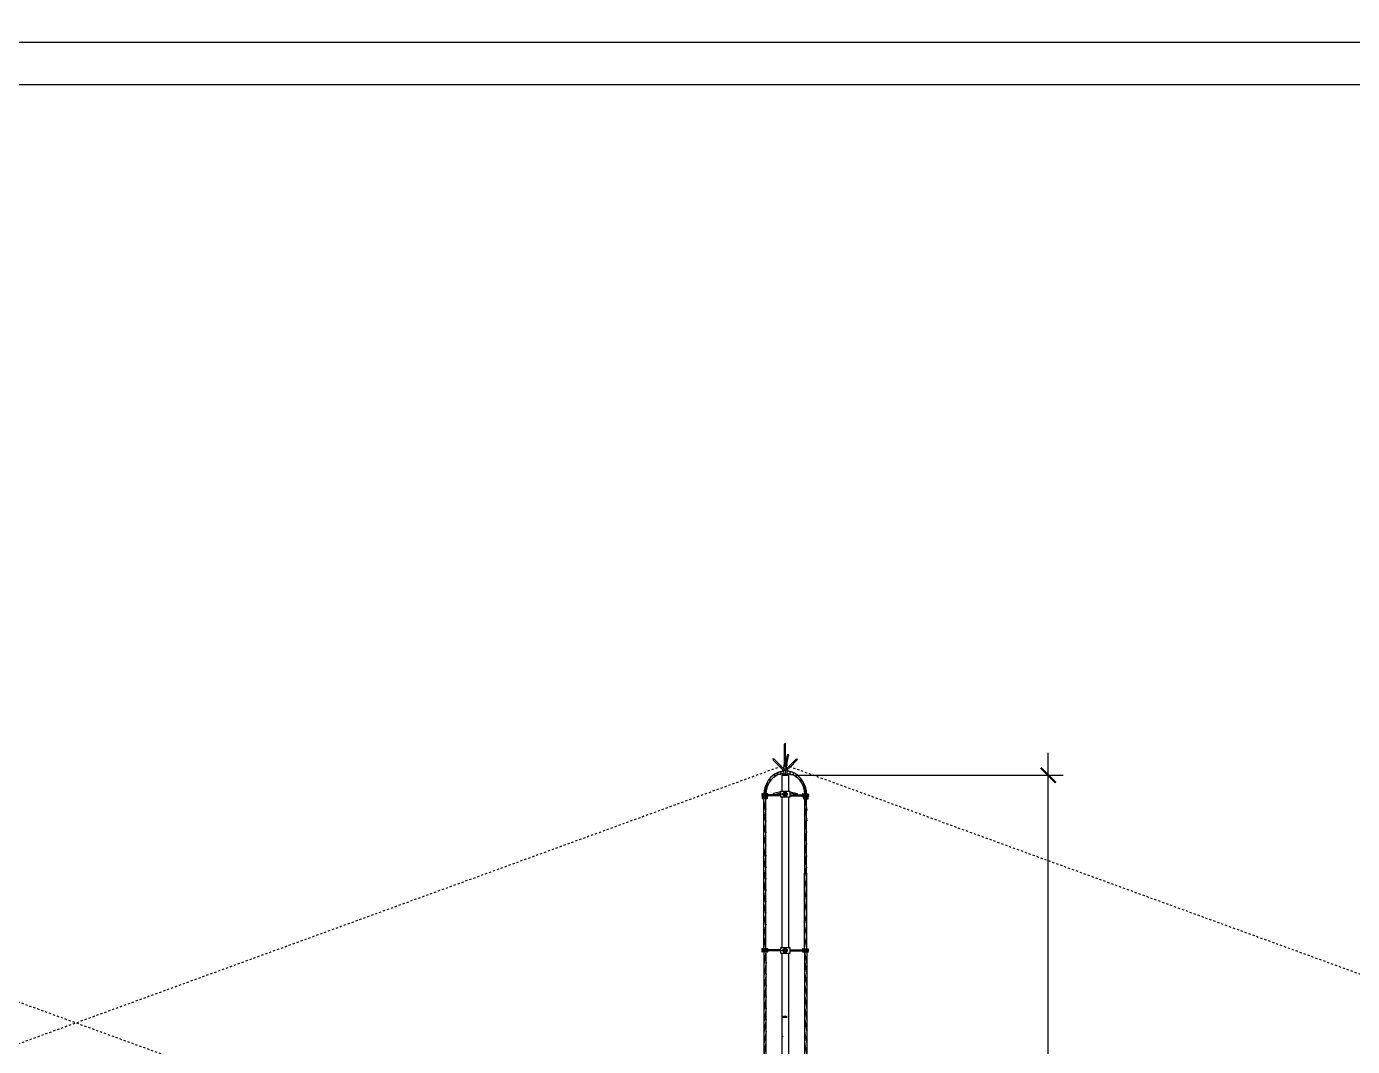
# Model space of a CAD drawing. Header units: millimetres. Extents: x -9869 to 940, y 100 to 694.
# Drawn here: x 429.9 to 493.4, y 250.7 to 299.6 of the extents above; entities that cross this region are included whole.
import ezdxf

# ---------------------------------------------------------------- set-up
doc = ezdxf.new("R2010")
doc.units = ezdxf.units.MM
doc.linetypes.add('DASHDOT2', pattern=[0.5, 0.25, -0.125, 0, -0.125])
doc.linetypes.add('DASHED', pattern=[0.75, 0.5, -0.25])
for name, color, linetype in [('_incêndio 240', 240, 'Continuous'), ('BSBAS--LC--', 1, 'DASHDOT2'), ('PAREDES', 7, 'Continuous')]:
    doc.layers.add(name, color=color, linetype=linetype)

# ---------------------------------------------------------------- blocks, each defined once
blk = doc.blocks.new('*X169')
at = {"color": 0}
for p, q in [((221.64, 187.65), (221.66, 187.65)), ((221.64, 187.62), (221.7, 187.62)), ((221.64, 187.58), (221.76, 187.58)), ((221.64, 187.54), (222.58, 187.54)), ((221.64, 187.5), (222.58, 187.5)), ((221.64, 187.47), (222.58, 187.47)), ((221.64, 187.43), (222.58, 187.43)), ((221.64, 187.39), (222.58, 187.39)), ((221.97, 187.58), (222.25, 187.58)), ((222.03, 187.62), (222.19, 187.62)), ((222.07, 187.65), (222.15, 187.65)), ((222.1, 187.69), (222.12, 187.69)), ((222.46, 187.58), (222.58, 187.58)), ((222.52, 187.62), (222.58, 187.62)), ((222.56, 187.65), (222.58, 187.65))]:
    blk.add_line(p, q, dxfattribs=at)
blk = doc.blocks.new('*X170')
at = {"color": 0, "linetype": 'ByBlock'}
for p, q in [((387.03, 152.6), (387.03, 152.67)), ((387.04, 152.6), (387.04, 152.67)), ((387.05, 152.6), (387.05, 152.67)), ((387.07, 152.6), (387.07, 152.67)), ((387.08, 152.6), (387.08, 152.67))]:
    blk.add_line(p, q, dxfattribs=at)
blk = doc.blocks.new('_ArchTick')
at = {"color": 0, "linetype": 'ByBlock', "const_width": 0.15}
blk.add_lwpolyline([(-0.5, -0.5), (0.5, 0.5)], dxfattribs=at)

msp = doc.modelspace()

# ---------------------------------------------------------------- linework, layer by layer
at = {"layer": '_incêndio 240'}
for p, q in [((466.159, 264.13), (466.159, 265.206)), ((466.217, 264.13), (466.217, 265.206)), ((465.932, 264.124), (465.62, 264.436)), ((465.979, 264.16), (465.661, 264.478)), ((465.932, 264.124), (466.097, 263.96)), ((466.138, 264.001), (465.972, 264.167)), ((466.13, 264.13), (466.246, 264.13)), ((466.13, 264.014), (466.13, 264.13)), ((466.215, 264.232), (466.301, 264.673)), ((466.236, 264.001), (466.402, 264.167)), ((466.273, 264.228), (466.245, 264.087)), ((466.245, 264.014), (466.245, 264.13)), ((466.273, 264.228), (466.358, 264.661)), ((466.442, 264.124), (466.277, 263.96)), ((466.396, 264.16), (466.713, 264.478)), ((466.442, 264.124), (466.754, 264.437)), ((465.458, 263.56), (465.459, 263.414)), ((465.683, 263.762), (465.662, 263.628)), ((465.828, 263.844), (465.807, 263.71)), ((465.991, 263.893), (465.969, 263.759)), ((466.034, 263.712), (466.346, 263.712)), ((466.034, 263.712), (466.034, 262.932)), ((466.071, 263.919), (466.071, 263.909)), ((466.087, 263.969), (466.072, 263.956)), ((466.072, 263.956), (466.072, 263.91)), ((466.076, 263.719), (466.076, 263.792)), ((466.294, 263.719), (466.076, 263.719)), ((466.13, 264.014), (466.245, 264.014)), ((466.186, 263.922), (466.186, 263.798)), ((466.287, 263.97), (466.3, 263.956)), ((466.294, 263.789), (466.294, 263.719)), ((466.3, 263.956), (466.3, 263.91)), ((466.346, 263.712), (466.346, 262.932)), ((466.405, 263.893), (466.426, 263.759)), ((466.567, 263.844), (466.589, 263.71)), ((466.712, 263.762), (466.734, 263.628)), ((466.937, 263.56), (466.936, 263.414)), ((465.364, 262.831), (465.082, 262.831)), ((465.364, 262.826), (465.082, 262.826)), ((465.275, 263.235), (465.209, 262.831)), ((465.352, 263.418), (465.302, 263.082)), ((465.97, 262.924), (465.631, 262.832)), ((465.631, 262.832), (465.644, 262.784)), ((465.644, 262.784), (465.97, 262.868)), ((465.962, 262.932), (465.962, 262.679)), ((466.045, 262.932), (465.962, 262.932)), ((466.188, 262.932), (466.035, 262.932)), ((466.092, 262.823), (466.056, 262.823)), ((466.056, 262.823), (466.084, 262.823)), ((466.056, 262.823), (466.056, 262.786)), ((466.056, 262.786), (466.056, 262.823)), ((466.062, 262.823), (466.062, 262.786)), ((466.069, 262.823), (466.069, 262.786)), ((466.075, 262.823), (466.075, 262.786)), ((466.081, 262.823), (466.081, 262.786)), ((466.084, 262.823), (466.092, 262.823)), ((466.086, 262.823), (466.086, 262.786)), ((466.136, 262.85), (466.092, 262.85)), ((466.092, 262.85), (466.092, 262.76)), ((466.137, 262.833), (466.092, 262.833)), ((466.138, 262.679), (466.138, 262.932)), ((466.188, 262.932), (466.188, 262.679)), ((466.358, 262.932), (466.188, 262.932)), ((466.238, 262.849), (466.286, 262.849)), ((466.238, 262.831), (466.286, 262.831)), ((466.239, 262.932), (466.239, 262.679)), ((466.286, 262.849), (466.286, 262.759)), ((466.425, 262.932), (466.358, 262.932)), ((466.425, 262.679), (466.425, 262.932)), ((466.425, 262.924), (466.765, 262.832)), ((466.751, 262.784), (466.425, 262.868)), ((466.765, 262.832), (466.751, 262.784)), ((467.031, 262.831), (467.314, 262.831)), ((467.031, 262.826), (467.314, 262.826)), ((467.044, 263.418), (467.094, 263.082)), ((467.12, 263.235), (467.186, 262.831)), ((465.082, 262.795), (465.364, 262.795)), ((465.097, 262.78), (465.082, 262.795)), ((465.097, 262.73), (465.082, 262.715)), ((465.082, 262.715), (465.364, 262.715)), ((465.364, 262.684), (465.082, 262.684)), ((465.364, 262.679), (465.082, 262.679)), ((465.349, 262.78), (465.098, 262.78)), ((465.349, 262.73), (465.098, 262.73)), ((465.171, 255.408), (465.173, 262.679)), ((465.266, 262.609), (465.171, 262.03)), ((465.184, 262.679), (465.173, 262.611)), ((465.275, 255.408), (465.266, 262.679)), ((465.349, 262.78), (465.364, 262.795)), ((465.97, 262.78), (465.349, 262.78)), ((465.97, 262.73), (465.349, 262.73)), ((465.349, 262.73), (465.364, 262.715)), ((465.962, 262.679), (466.045, 262.679)), ((466.034, 262.679), (466.034, 255.454)), ((466.035, 262.679), (466.188, 262.679)), ((466.056, 262.786), (466.092, 262.786)), ((466.137, 262.778), (466.092, 262.778)), ((466.092, 262.76), (466.137, 262.76)), ((466.188, 262.679), (466.358, 262.679)), ((466.286, 262.777), (466.238, 262.777)), ((466.286, 262.759), (466.238, 262.759)), ((466.346, 262.679), (466.346, 255.454)), ((466.358, 262.679), (466.425, 262.679)), ((466.425, 262.78), (467.046, 262.78)), ((466.425, 262.73), (467.046, 262.73)), ((467.314, 262.795), (467.031, 262.795)), ((467.046, 262.78), (467.031, 262.795)), ((467.046, 262.73), (467.031, 262.715)), ((467.314, 262.715), (467.031, 262.715)), ((467.031, 262.684), (467.314, 262.684)), ((467.031, 262.679), (467.314, 262.679)), ((467.046, 262.78), (467.297, 262.78)), ((467.046, 262.73), (467.297, 262.73)), ((467.12, 255.408), (467.129, 262.679)), ((467.129, 262.609), (467.224, 262.03)), ((467.211, 262.679), (467.222, 262.611)), ((467.224, 255.408), (467.222, 262.679)), ((467.299, 262.78), (467.314, 262.795)), ((467.299, 262.73), (467.314, 262.715)), ((465.266, 262.108), (465.171, 261.529)), ((465.266, 261.535), (465.173, 260.968)), ((467.129, 262.108), (467.224, 261.529)), ((467.129, 261.535), (467.222, 260.968)), ((465.271, 261.004), (465.173, 260.407)), ((467.124, 261.004), (467.222, 260.407)), ((465.266, 260.387), (465.173, 259.821)), ((467.13, 260.387), (467.222, 259.821)), ((465.271, 259.884), (465.171, 259.272)), ((467.12, 259.884), (467.22, 259.272)), ((465.27, 259.335), (465.169, 258.723)), ((467.118, 259.335), (467.218, 258.723)), ((465.268, 258.786), (465.167, 258.173)), ((467.116, 258.786), (467.216, 258.173)), ((465.266, 258.237), (465.165, 257.624)), ((467.114, 258.237), (467.214, 257.624)), ((465.262, 257.139), (465.161, 256.526)), ((465.264, 257.688), (465.163, 257.075)), ((467.11, 257.139), (467.211, 256.526)), ((467.112, 257.688), (467.212, 257.075)), ((465.26, 256.59), (465.159, 255.977)), ((467.108, 256.59), (467.209, 255.977)), ((465.258, 256.041), (465.157, 255.428)), ((467.106, 256.041), (467.207, 255.428)), ((465.364, 255.408), (465.082, 255.408)), ((465.364, 255.402), (465.082, 255.403)), ((465.082, 255.372), (465.364, 255.372)), ((465.097, 255.357), (465.082, 255.372)), ((465.097, 255.307), (465.082, 255.291)), ((465.082, 255.291), (465.364, 255.291)), ((465.364, 255.261), (465.082, 255.261)), ((465.364, 255.256), (465.082, 255.256)), ((465.349, 255.357), (465.098, 255.357)), ((465.349, 255.307), (465.098, 255.307)), ((465.171, 255.256), (465.171, 248.506)), ((465.269, 255.256), (465.171, 254.657)), ((465.177, 255.256), (465.171, 255.218)), ((465.275, 255.256), (465.275, 248.506)), ((465.349, 255.357), (465.364, 255.372)), ((465.97, 255.357), (465.349, 255.357)), ((465.97, 255.306), (465.349, 255.307)), ((465.349, 255.307), (465.364, 255.291)), ((465.962, 255.454), (465.962, 255.201)), ((466.045, 255.454), (465.962, 255.454)), ((465.962, 255.201), (466.045, 255.201)), ((466.034, 255.201), (466.034, 248.878)), ((466.188, 255.454), (466.035, 255.454)), ((466.035, 255.201), (466.188, 255.201)), ((466.092, 255.345), (466.056, 255.345)), ((466.056, 255.345), (466.084, 255.345)), ((466.056, 255.345), (466.056, 255.308)), ((466.056, 255.308), (466.056, 255.345)), ((466.092, 255.308), (466.056, 255.308)), ((466.062, 255.345), (466.062, 255.308)), ((466.069, 255.345), (466.069, 255.308)), ((466.075, 255.345), (466.075, 255.308)), ((466.081, 255.345), (466.081, 255.308)), ((466.084, 255.345), (466.092, 255.345)), ((466.086, 255.345), (466.086, 255.309)), ((466.092, 255.373), (466.092, 255.283)), ((466.136, 255.372), (466.092, 255.372)), ((466.137, 255.355), (466.092, 255.355)), ((466.137, 255.3), (466.092, 255.3)), ((466.092, 255.283), (466.137, 255.282)), ((466.137, 255.454), (466.24, 255.454)), ((466.138, 255.201), (466.138, 255.454)), ((466.188, 255.454), (466.188, 255.201)), ((466.358, 255.454), (466.188, 255.454)), ((466.188, 255.201), (466.358, 255.201)), ((466.238, 255.371), (466.286, 255.371)), ((466.238, 255.354), (466.286, 255.354)), ((466.286, 255.299), (466.238, 255.299)), ((466.286, 255.282), (466.238, 255.282)), ((466.239, 255.454), (466.239, 255.201)), ((466.286, 255.371), (466.286, 255.282)), ((466.346, 255.201), (466.346, 248.878)), ((466.425, 255.454), (466.358, 255.454)), ((466.358, 255.201), (466.425, 255.201)), ((466.425, 255.201), (466.425, 255.454)), ((466.425, 255.357), (467.046, 255.357)), ((466.425, 255.306), (467.046, 255.307)), ((467.031, 255.408), (467.314, 255.408)), ((467.031, 255.402), (467.314, 255.403)), ((467.314, 255.372), (467.031, 255.372)), ((467.046, 255.357), (467.031, 255.372)), ((467.046, 255.307), (467.031, 255.291)), ((467.314, 255.291), (467.031, 255.291)), ((467.031, 255.261), (467.314, 255.261)), ((467.031, 255.256), (467.314, 255.256)), ((467.046, 255.357), (467.297, 255.357)), ((467.046, 255.307), (467.297, 255.307)), ((467.12, 255.256), (467.12, 248.506)), ((467.126, 255.256), (467.224, 254.657)), ((467.218, 255.256), (467.224, 255.218)), ((467.224, 255.256), (467.224, 248.506)), ((467.299, 255.357), (467.314, 255.372)), ((467.299, 255.307), (467.314, 255.291)), ((465.289, 254.76), (465.189, 254.147)), ((467.138, 254.76), (467.238, 254.147)), ((465.287, 254.211), (465.187, 253.598)), ((467.136, 254.211), (467.236, 253.598)), ((465.285, 253.662), (465.185, 253.049)), ((467.134, 253.662), (467.234, 253.049)), ((465.283, 253.113), (465.183, 252.5)), ((467.132, 253.113), (467.232, 252.5)), ((465.279, 252.015), (465.179, 251.402)), ((465.281, 252.564), (465.181, 251.951)), ((467.128, 252.015), (467.228, 251.402)), ((467.13, 252.564), (467.23, 251.951)), ((465.277, 251.466), (465.177, 250.853)), ((467.126, 251.466), (467.226, 250.853)), ((465.275, 250.917), (465.175, 250.304)), ((467.124, 250.917), (467.224, 250.304))]:
    msp.add_line(p, q, dxfattribs=at)
at = {"layer": '_incêndio 240', "color": 253}
for p, q in [((478.789, 234.539), (478.789, 264.783)), ((466.703, 263.712), (479.503, 263.712))]:
    msp.add_line(p, q, dxfattribs=at)
at = {"layer": '_incêndio 240'}
for points in [[(466.217, 265.205), (466.187, 265.256), (466.157, 265.205)], [(466.358, 264.661), (466.301, 264.673), (466.339, 264.717)], [(465.62, 264.436), (465.661, 264.478), (465.605, 264.493)], [(466.754, 264.437), (466.713, 264.478), (466.769, 264.493)], [(465.331, 262.676), (465.331, 262.588), (465.102, 262.588), (465.102, 262.676)], [(467.064, 262.676), (467.064, 262.588), (467.293, 262.588), (467.293, 262.676)]]:
    msp.add_lwpolyline(points, close=True, dxfattribs=at)
for points in [[(465.713, 263.782), (465.757, 263.807), (465.795, 263.828), (465.829, 263.843), (465.858, 263.855), (465.884, 263.864), (465.908, 263.871), (465.929, 263.877), (465.949, 263.882), (465.969, 263.887), (465.988, 263.892), (466.006, 263.897), (466.024, 263.901), (466.041, 263.905), (466.057, 263.908), (466.073, 263.909), (466.087, 263.91)], [(466.095, 263.799), (466.069, 263.792), (466.047, 263.786), (466.028, 263.78), (466.011, 263.774), (465.997, 263.769), (465.985, 263.765), (465.974, 263.762), (465.964, 263.759), (465.954, 263.757), (465.944, 263.756), (465.932, 263.754), (465.918, 263.753), (465.902, 263.75), (465.882, 263.747), (465.857, 263.742), (465.827, 263.735)], [(466.13, 264.014), (466.127, 264.012)], [(466.247, 264.012), (466.245, 264.014)], [(466.3, 263.799), (466.326, 263.792), (466.349, 263.786), (466.368, 263.78), (466.384, 263.774), (466.398, 263.769), (466.411, 263.765), (466.422, 263.762), (466.432, 263.759), (466.442, 263.757), (466.452, 263.756), (466.463, 263.754), (466.477, 263.753), (466.493, 263.75), (466.514, 263.747), (466.538, 263.742), (466.568, 263.735)], [(466.682, 263.782), (466.639, 263.807), (466.6, 263.828), (466.567, 263.843), (466.537, 263.855), (466.511, 263.864), (466.488, 263.871), (466.466, 263.877), (466.446, 263.882), (466.426, 263.887), (466.408, 263.892), (466.389, 263.897), (466.372, 263.901), (466.355, 263.905), (466.338, 263.908), (466.323, 263.909), (466.308, 263.91)]]:
    msp.add_lwpolyline(points, dxfattribs=at)
for centre, radius, start, end in [((466.348, 262.793), 1.175, 122.71733, 178.17775), ((466.311, 262.809), 1.045, 117.56998, 178.79527), ((466.128, 263.896), 0.0613, 20.22536, 157.80203), ((466.129, 263.826), 0.0632, 205.78034, 212.3471), ((466.129, 263.826), 0.0632, 212.79056, 334.87771), ((466.068, 263.853), 0.0604, 296.97642, 71.0531), ((466.106, 263.992), 0.0337, 255.31958, 16.18306), ((466.241, 263.896), 0.0613, 20.22536, 157.80203), ((466.243, 263.826), 0.0632, 205.78034, 324.50504), ((466.269, 263.992), 0.0337, 163.83398, 284.69745), ((466.328, 263.853), 0.0604, 108.9469, 243.02358), ((466.243, 263.826), 0.0632, 324.83654, 334.87771), ((466.085, 262.809), 1.045, 1.20473, 62.43002), ((466.048, 262.793), 1.175, 1.82225, 57.28267), ((465.08, 262.828), 0.00282, 63.42643, 296.55654), ((465.08, 262.811), 0.0153, 277.1165, 82.86647), ((465.366, 262.811), 0.0153, 97.1165, 262.86647), ((465.366, 262.828), 0.00282, 243.42643, 116.55654), ((465.59, 262.821), 0.0424, 284.68136, 15.37721), ((466.805, 262.821), 0.0424, 164.62279, 255.31864), ((467.03, 262.828), 0.00282, 63.44346, 296.57357), ((467.029, 262.811), 0.0153, 277.13353, 82.8835), ((467.316, 262.811), 0.0153, 97.13353, 262.8835), ((467.315, 262.828), 0.00282, 243.44346, 116.57357), ((465.1, 262.755), 0.0253, 94.0698, 265.91317), ((465.08, 262.682), 0.00282, 63.42643, 296.55654), ((465.08, 262.7), 0.0153, 277.1165, 82.86647), ((465.352, 262.755), 0.0254, 262.86647, 97.1165), ((465.366, 262.699), 0.0153, 97.1165, 262.86647), ((465.366, 262.682), 0.00282, 243.42643, 116.55654), ((467.043, 262.755), 0.0254, 82.8835, 277.13353), ((467.03, 262.682), 0.00282, 63.44346, 296.57357), ((467.029, 262.699), 0.0153, 277.13353, 82.8835), ((467.295, 262.755), 0.0253, 274.08683, 85.9302), ((467.316, 262.7), 0.0153, 97.13353, 262.8835), ((467.315, 262.682), 0.00282, 243.44346, 116.57357), ((465.1, 255.332), 0.0253, 94.0698, 265.91317), ((465.08, 255.405), 0.00282, 63.42643, 296.55654), ((465.08, 255.259), 0.00282, 63.42643, 296.55654), ((465.08, 255.387), 0.0153, 277.1165, 82.86647), ((465.08, 255.276), 0.0153, 277.1165, 82.86647), ((465.352, 255.332), 0.0254, 262.86647, 97.1165), ((465.366, 255.387), 0.0153, 97.1165, 262.86647), ((465.366, 255.276), 0.0153, 97.1165, 262.86647), ((465.366, 255.405), 0.00282, 243.42643, 116.55654), ((465.366, 255.259), 0.00282, 243.42643, 116.55654), ((467.043, 255.332), 0.0254, 82.8835, 277.13353), ((467.03, 255.405), 0.00282, 63.44346, 296.57357), ((467.03, 255.259), 0.00282, 63.44346, 296.57357), ((467.029, 255.387), 0.0153, 277.13353, 82.8835), ((467.029, 255.276), 0.0153, 277.13353, 82.8835), ((467.295, 255.332), 0.0253, 274.08683, 85.9302), ((467.316, 255.387), 0.0153, 97.13353, 262.8835), ((467.316, 255.276), 0.0153, 97.13353, 262.8835), ((467.315, 255.405), 0.00282, 243.44346, 116.57357), ((467.315, 255.259), 0.00282, 243.44346, 116.57357)]:
    msp.add_arc(centre, radius, start, end, dxfattribs=at)
for points in [[(465.331, 262.676), (465.102, 262.676), (465.331, 262.588), (465.102, 262.588)], [(467.064, 262.676), (467.293, 262.676), (467.064, 262.588), (467.293, 262.588)]]:
    msp.add_solid(points, dxfattribs=at)
at = {"layer": 'BSBAS--LC--', "linetype": 'DASHED', "ltscale": 0.035}
for p, q in [((466.198, 264.211), (321.205, 211.438)), ((398.432, 264.168), (543.425, 211.395)), ((466.198, 264.211), (611.191, 211.438))]:
    msp.add_line(p, q, dxfattribs=at)
at = {"layer": 'PAREDES'}
for p, q in [((681.891, 298.799), (209.224, 298.801)), ((683.923, 296.767), (207.191, 296.769))]:
    msp.add_line(p, q, dxfattribs=at)
msp.add_lwpolyline([(174.531, 296.769), (174.676, 558.02), (716.44, 412.608), (716.44, 296.767)], close=True, dxfattribs=at)

# ---------------------------------------------------------------- block references
at = {"layer": '_incêndio 240', "color": 253, "xscale": 0.713953627167219, "yscale": 0.713953627167219, "zscale": 0.713953627167219, "rotation": 90}
msp.add_blockref('_ArchTick', (478.789, 263.712), dxfattribs=at)
at = {"layer": '_incêndio 240'}
for name, p, xscale, yscale, zscale, rotation in [('*X169', (414.503, 208.515), 0.2327217793386841, 0.2327217793386841, 0.04654435586761509, 0.008515691398429425), ('*X170', (270.71, 174.141), 0.5047632529398237, 0.5047632529398237, 0.1009526505880485, 0.008515691346840052)]:
    msp.add_blockref(name, p, dxfattribs=dict(at, xscale=xscale, yscale=yscale, zscale=zscale, rotation=rotation))

doc.saveas('drawing.dxf')
